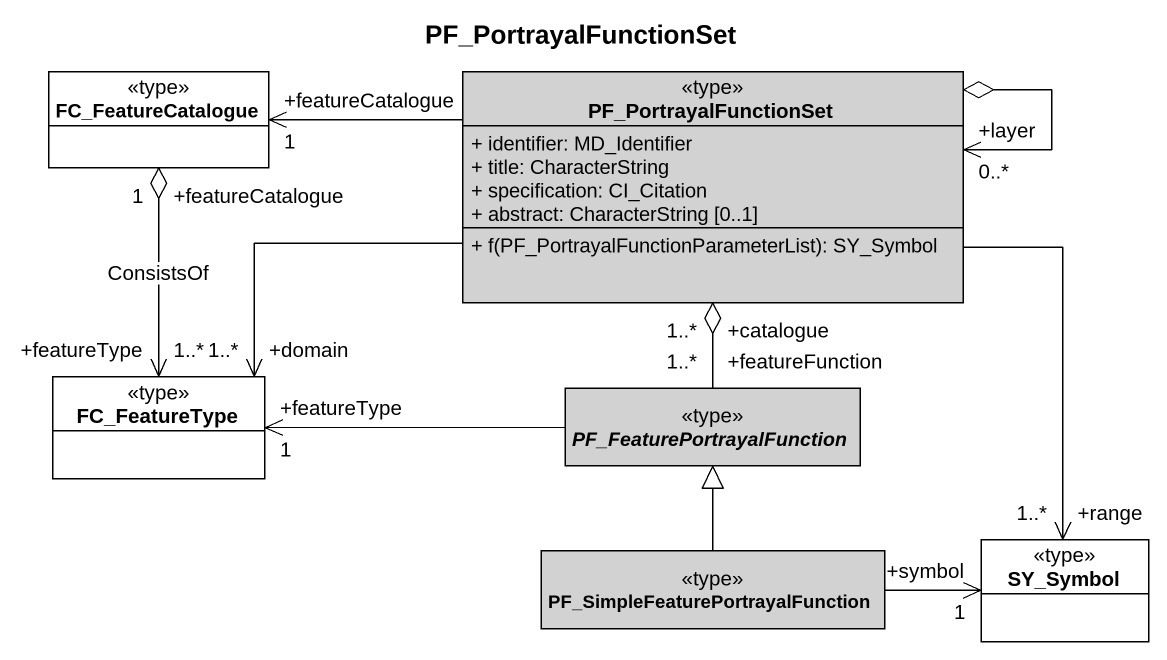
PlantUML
@startuml
title PF_PortrayalFunctionSet
hide circle
hide empty members
skinparam classAttributeIconSize 0
class FC_FeatureCatalogue <<type>> #FFFFFF
class PF_PortrayalFunctionSet <<type>> #D2D2D2 {
  + identifier: MD_Identifier
  + title: CharacterString
  + specification: CI_Citation
  + abstract: CharacterString [0..1]
  + f(PF_PortrayalFunctionParameterList): SY_Symbol
}
class FC_FeatureType <<type>> #FFFFFF
abstract class PF_FeaturePortrayalFunction <<type>> #D2D2D2
class "PF_SimpleFeaturePortrayalFunction" as PF_SimpleFeaturePortrayalFun <<type>> #D2D2D2
class SY_Symbol <<type>> #FFFFFF
PF_PortrayalFunctionSet -left-> "+featureCatalogue\n1" FC_FeatureCatalogue
PF_PortrayalFunctionSet "+layer\n0..*" <--o PF_PortrayalFunctionSet
PF_PortrayalFunctionSet -left-> "+domain\n1..*" FC_FeatureType
PF_PortrayalFunctionSet --> "+range\n1..*" SY_Symbol
FC_FeatureType "+featureType\n1..*" <-up-o "+featureCatalogue\n1" FC_FeatureCatalogue : ConsistsOf
PF_FeaturePortrayalFunction "+featureFunction\n1..*" -up-o "+catalogue\n1..*" PF_PortrayalFunctionSet
PF_FeaturePortrayalFunction -left-> "+featureType\n1" FC_FeatureType
PF_SimpleFeaturePortrayalFun -up-|> PF_FeaturePortrayalFunction
PF_SimpleFeaturePortrayalFun -right-> "+symbol\n1" SY_Symbol
@enduml
